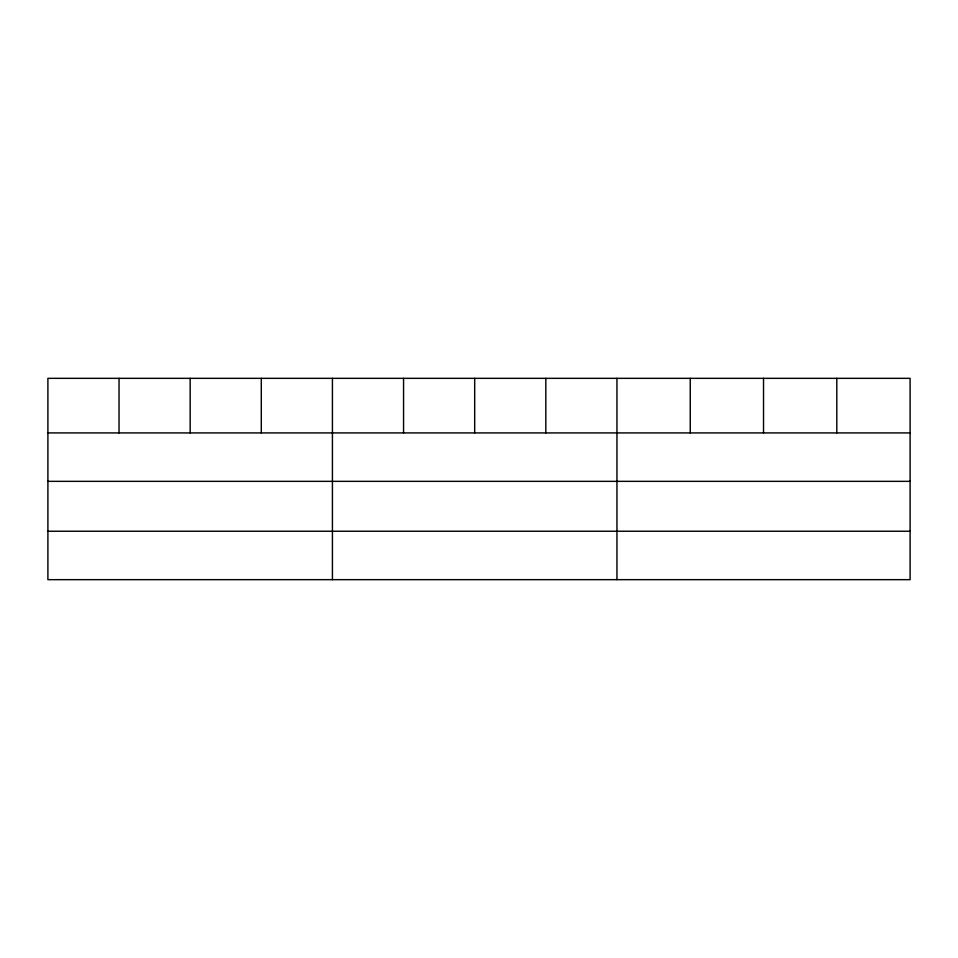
<?xml version="1.0" encoding="UTF-8"?>
<svg xmlns="http://www.w3.org/2000/svg" width="958" height="958" viewBox="0 0 958 958"><rect width="100%" height="100%" fill="white"/><g stroke="black" fill="none" stroke-linecap="round" stroke-linejoin="round"><path stroke-width="1.44" d="M910.1 481.347L910.1 378.338L47.9 378.338L47.9 579.662L910.1 579.662L910.1 481.347L47.9 481.347M47.9 432.92L910.1 432.92M47.9 531.235L910.1 531.235M836.813 378.338L836.813 432.92M763.526 378.338L763.526 432.92M690.239 378.338L690.239 432.92M616.952 378.338L616.952 579.662M545.821 378.338L545.821 432.92M474.689 378.338L474.689 432.92M403.558 378.338L403.558 432.92M332.426 378.338L332.426 579.662M261.294 378.338L261.294 432.92M190.163 378.338L190.163 432.92M119.032 378.338L119.032 432.92"/></g></svg>
